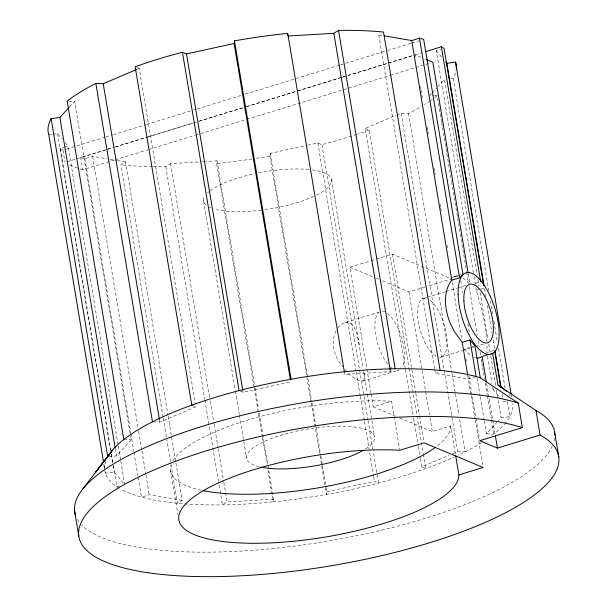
<?xml version="1.0" encoding="UTF-8"?>
<svg xmlns="http://www.w3.org/2000/svg" width="607" height="607" viewBox="0 0 607 607"><rect width="100%" height="100%" fill="white"/><g stroke="black" fill="none" stroke-linecap="round" stroke-linejoin="round"><path stroke-width="0.46" stroke-dasharray="3.04 2.28" d="M253.992 386.894L216.608 163.488L216.995 160.832L205.834 161.492M319.593 453.292L269.849 156.037L270.236 153.381L306.861 145.376M259.227 413.215L273.62 499.212L273.233 501.868A206.759 59.759 -9.5 0 1 222.412 504.887A206.759 59.759 -9.5 0 1 120.823 489.212M326.24 488.028L326.862 491.761L326.475 494.417L319.752 454.226M344.351 371.795L343.972 374.451L390.468 371.689L392.82 370.232M336.164 330.747C329.844 342.591 334.495 357.06 342.667 366.772M337.735 328.137L340.474 325.048L343.456 323.061L379.367 311.975M69.668 106.756L74.57 101.415L130.414 435.12M431.607 93.486L429.771 95.489L433.459 95.618M432.214 92.818L436.501 88.136M437.723 86.801L444.461 79.456L477.148 274.819M108.63 456.927L116.506 455.827L131.195 439.794L130.566 436.054M484.204 420.78L486.397 433.868L496.799 422.51M497.414 421.842L501.086 417.836L509.834 416.614A206.759 59.759 -9.5 0 0 512.832 403.534M163.086 417.267L120.854 164.884L125.566 161.97L167.957 415.294M153.404 166.53A206.759 59.759 -9.5 0 0 165.787 166.5L170.499 163.594L201.183 161.773M434.62 368.639L378.776 34.925L381.128 33.476M175.931 462.966L182.191 500.35L177.479 503.264L166.842 439.703M273.62 499.212L227.124 501.974L222.412 504.887L218.657 482.451M434.771 369.572L435.401 373.313L437.753 371.856M137.486 69.175L139.2 68.447L195.355 404.019M405.339 368.684L365.141 128.456L395.969 115.376M396.826 115.011L401.106 113.19L408.496 113.456A206.759 59.759 -9.5 0 0 421.364 106.43M153.389 421.857L159.853 422.093L195.826 406.827L195.507 404.96M348.517 373.1C355.254 380.134 368.495 387.607 363.51 370.702M420.355 458.422L421.766 466.836L449.172 455.204M452.594 453.755L457.731 451.57L465.121 451.836L459.643 419.126M110.808 450.402L60.283 148.48L63.735 147.418M64.6 147.152L68.052 146.09L118.107 445.212M60.283 148.48L62.969 150.141L65.67 149.307M66.573 149.034L105.345 137.121M106.248 136.848L112.561 134.906M113.463 134.633L145.923 124.663M146.826 124.382L192.814 110.262M193.709 109.981L196.418 109.154M197.321 108.873L241.503 95.307M245.107 94.199L339.783 65.124M340.686 64.843L385.771 50.996M387.577 50.442L411.022 43.241M411.925 42.968L419.134 40.752M114.321 160.081L82.742 169.785L80.693 157.532L106.84 149.504M107.743 149.223L114.055 147.289M114.958 147.008L147.418 137.038M148.32 136.765L193.405 122.918M198.815 121.256L245.706 106.855M246.601 106.582L297.104 91.073M297.999 90.792L341.286 77.499M342.189 77.226L346.696 75.837M347.599 75.564L414.323 55.07M415.226 54.797L422.434 52.581M66.823 161.834L75.845 159.064M76.748 158.784L111.938 147.979M115.55 146.871L145.323 137.721M146.226 137.448L193.147 123.031M194.05 122.758L245.486 106.961M246.389 106.688L412.426 55.692M80.693 157.532L84.866 158.738L92.636 156.348L107.272 158.844M473.43 272.801L436.281 50.813L440.599 49.486M115.224 159.808L147.713 149.83M148.616 149.55L194.635 135.422M195.537 135.141L246.07 119.625M246.973 119.344L389.55 75.556M390.445 75.283L414.816 67.802M415.712 67.521L430.151 63.09M370.907 392.941L349.882 267.27L370.3 260.995M371.188 260.722L375.634 259.356M376.522 259.083L392.501 254.174L451.593 278.825L427.616 286.193M457.686 275.965L452.405 277.589A42.551 17.019 72.9 0 1 458.277 276.162M382.706 280.965L408.966 291.921L426.729 286.466M423.8 298.325L426.471 297.506M427.366 297.233L445.174 291.762M446.069 291.489L456.76 288.204M457.648 287.93L465.66 285.472M475.41 283.363L479.811 282.012M486.989 341.703L486.693 338A41.215 6.647 77.7 0 0 482.337 311.983L476.389 290.45L479.841 289.387M480.706 289.122L484.158 288.067M469.643 347.424L464.363 349.048A42.551 17.019 72.9 0 0 471.032 355.55M472.284 346.612L474.924 345.8M362.47 381.249L398.169 370.255M440.788 357.166L462.17 350.603M463.058 350.33L470.182 348.137M471.078 347.864L474.636 346.772M475.531 346.498L484.439 343.767M493.688 350.451L486.784 352.576L487.148 345.064M371.067 393.875L373.244 406.902L391.606 401.265L399.656 449.355M119.496 486.063L116.908 486.86L113.312 465.357M476.093 376.545L468.323 378.935L435.401 373.313M182.191 500.35L149.261 494.728L141.492 497.118L138.047 476.548M492.603 387.357L492.907 389.193L494.637 388.662M399.512 417.859L432.336 431.554L450.698 425.917L455.402 454.044M454.188 276.542L457.655 275.479M458.52 275.214L461.123 274.417M307.779 145.179L317.848 142.979L321.892 144.663A206.759 59.759 -9.5 0 0 351.574 136.105M239.879 390.954L243.111 392.304L290.723 381.894M326.862 491.761L374.473 481.359L378.518 483.043L373.199 451.267M344.981 322.507C352.834 320.86 356.081 330.413 357.485 336.377C359.89 346.703 360.854 357.288 362.963 367.667M48.772 134.815L52.278 134.322M53.15 134.2L57.528 133.586L62.202 139.147M450.584 78.599L453.209 78.235A206.759 59.759 -9.5 0 0 456.229 69.107M506.063 401.326L503.438 401.69L501.686 399.611M123.509 483.081L114.154 471.973L105.398 473.194L104.776 469.454M202.116 161.72L204.908 161.553M434.384 95.656L437.154 95.754L441.532 121.924M69.031 101.217L74.57 101.415M486.397 433.868L493.779 434.134A206.759 59.759 -9.5 0 0 504.516 424.103M123.805 439.529L131.195 439.794M378.776 34.925L382.433 35.555M110.019 159.315L116.415 160.407M117.333 160.567L125.566 161.97M421.046 57.324L415.135 54.858L415.598 57.642M365.141 128.456L369.177 130.141L408.913 367.569M136.772 67.438L139.2 68.447M349.882 267.27L375.323 277.877M376.143 278.226L378.601 279.25M373.244 406.902L395.407 416.152M421.766 466.836L425.803 468.521L423.458 454.499M191.782 405.142L195.826 406.827M345.064 369.564L346.544 371.15M436.281 50.813L441.547 57.058M492.907 389.193L499.925 397.524M65.131 142.622L68.052 146.09M511.253 394.861L511.564 396.728M453.209 78.235L488.718 290.419M490.441 300.7L492.626 313.789M493.878 321.27L497.323 341.832M498.415 348.372L505.145 388.571M507.331 401.659L509.834 416.614A206.759 59.759 -9.5 0 1 505.016 423.519M484.507 288.591L485.919 296.998M487.322 305.412L491.86 332.522M493.112 339.996L494.675 349.344M502.186 394.216L503.127 399.823M477.929 279.493L479.029 286.034M480.122 292.582L488.104 340.254M488.726 343.994L490.137 352.401M490.76 356.142L495.767 386.052M496.389 389.793L501.086 417.836M474.052 276.519L475.296 283.947M475.918 287.665L476.389 290.45M487.391 356.241L491.989 383.7M468.27 273.848L469.818 283.128M486.632 383.563L495.236 435.007M441.691 122.864L442.321 126.597M442.473 127.538L451.388 180.818M451.547 181.751L456.707 212.594M456.866 213.535L457.488 217.268M457.648 218.209L466.563 271.488M466.722 272.422L468.437 282.703M469.067 286.443L477.201 335.049M478.141 340.656L479.234 347.204M480.016 351.878L480.638 355.611M481.268 359.352L481.738 362.159M481.89 363.092L482.519 366.833M482.671 367.766L483.301 371.507M483.46 372.44L484.553 378.98M485.175 382.721L487.209 394.876M487.368 395.81L491.275 419.179M491.435 420.112L493.779 434.134A206.759 59.759 -9.5 0 1 491.799 435.659M460.743 280.571L462.777 292.718M467.936 323.569L469.81 334.783M477.011 377.782L479.985 395.544M480.137 396.477L484.052 419.847M420.416 86.414L420.879 89.199M421.038 90.124L421.653 93.835M421.812 94.768L422.434 98.478M427.245 127.25L427.715 130.027M427.867 130.96L428.489 134.671M434.081 168.078L434.544 170.863M434.703 171.789L435.325 175.506M440.136 204.271L440.599 207.055M440.758 207.981L441.38 211.699M446.972 245.107L447.435 247.891M465.926 358.396L466.396 361.203M468.9 376.173L479.545 439.772M452.192 282.422L461.661 339.01M467.709 375.27L470.979 394.702M471.131 395.605L475.038 418.959M475.19 419.854L482.861 465.668M408.496 113.456L451.82 372.387M451.98 373.32L455.265 392.949M455.425 393.882L459.021 415.385M401.106 113.19L443.967 369.314M444.127 370.247L457.731 451.57M408.966 291.921L425.325 389.664M425.636 391.53L429.536 414.801M429.999 417.593L432.336 431.554M392.501 254.174L415.651 392.509M415.803 393.404L419.407 414.968M419.558 415.863L423.921 441.911M409.065 368.502L416.888 415.241M417.047 416.174L423.307 453.566M405.499 369.625L413.473 417.297M413.633 418.231L418.17 445.333M418.322 446.274L420.203 457.488M390.149 369.822L390.468 371.689M331.505 179.535L359.162 344.693M363.752 372.121L367.296 393.359M367.455 394.284L374.549 436.767M321.892 144.663L367.88 419.483M368.039 420.416L373.039 450.326M317.848 142.979L356.021 371.059M356.172 371.992L360.088 395.362M360.239 396.295L364.306 420.598M364.466 421.531L373.54 475.751M373.692 476.685L374.473 481.359M270.236 153.381L311.846 402.031M312.006 402.965L315.913 426.334M316.072 427.267L320.762 455.311M320.921 456.244L322.332 464.659M322.484 465.592L326.08 487.087M216.995 160.832L254.849 387.046M255.008 387.979L258.605 409.475M254.151 387.827L258.218 412.13M258.37 413.063L262.285 436.433M262.436 437.366L266.974 464.476M267.915 470.084L273.233 501.868A206.759 59.759 -9.5 0 0 454.749 456.813M242.8 390.438L243.111 392.304M203.58 201.107L235.197 390.051M235.357 390.984L239.272 414.369M239.424 415.309L246.624 458.331M170.499 163.594L209.605 397.282M210.227 401.022L213.983 423.458M214.142 424.392L218.05 447.761M218.209 448.694L223.68 481.412M223.839 482.345L227.124 501.974M165.787 166.5L204.734 399.254M204.893 400.195L218.505 481.518M168.109 416.227L175.772 462.026M163.245 418.2L166.682 438.762M170.62 470.835L177.889 514.281M159.383 419.285L159.853 422.093M92.636 156.348L138.472 430.234M138.624 431.167L141.757 449.863M141.909 450.796L145.824 474.166M145.976 475.099L149.261 494.728M84.866 158.738L130.695 432.616M130.854 433.55L133.828 451.312M133.98 452.245L137.895 475.615M118.266 446.145L120.611 460.167M120.77 461.1L124.678 484.469M115.254 448.345L116.506 455.827M62.969 150.141L65.017 162.388M111.43 454.142L113.152 464.423M57.528 133.586L110.55 450.47M111.18 454.211L112.902 464.492M113.054 465.425L114.154 471.973M103.994 464.78L104.616 468.521M103.812 464.522L104.442 468.263M475.486 357.705A42.551 17.019 72.9 0 1 473.968 357.189M462.868 278.074A42.551 17.019 72.9 0 1 469.53 284.235M82.742 169.785A206.759 59.759 -9.5 0 1 79.342 168.693M77.711 168.124A206.759 59.759 -9.5 0 1 68.841 164.421M450.698 425.917A141.894 41.01 -9.5 0 1 436.957 446.153M201.22 490.244A141.894 41.01 -9.5 0 1 171.03 465.22M172.972 460.804A141.894 41.01 -9.5 0 1 391.606 401.265M481.639 442.594A206.759 59.759 -9.5 0 1 458.035 455.296M119.192 488.286A206.759 59.759 -9.5 0 1 104.867 470.903M104.685 469.348A206.759 59.759 -9.5 0 1 106.172 460.425M509.227 394.649A206.759 59.759 -9.5 0 1 510.176 396.06M437.154 95.754A206.759 59.759 -9.5 0 1 433.094 98.812M432.381 99.32A206.759 59.759 -9.5 0 1 430.924 100.337M430.181 100.845A206.759 59.759 -9.5 0 1 424.301 104.662M369.185 130.141A206.759 59.759 -9.5 0 1 357.569 134.155M356.719 134.435A206.759 59.759 -9.5 0 1 352.432 135.831M269.857 156.037A206.759 59.759 -9.5 0 1 255.623 158.435M252.057 158.988A206.759 59.759 -9.5 0 1 216.608 163.488M152.471 166.515A206.759 59.759 -9.5 0 1 120.854 164.884M554.707 437.996A243.248 70.306 -9.5 0 1 553.569 442.92M552.34 446.008A243.248 70.306 -9.5 0 1 326.945 541.277A243.248 70.306 -9.5 0 1 81.824 525.131M79.107 521.967A243.248 70.306 -9.5 0 1 77.006 518.682M430.075 300.359A30.646 12.261 72.9 0 1 446.251 333.569A30.646 12.261 72.9 0 1 439.597 357.257M435.864 356.043A30.646 12.261 72.9 0 1 418.132 320.633A30.646 12.261 72.9 0 1 427.457 298.811M259.181 466.737A64.866 18.749 -9.5 0 1 266.109 440.69A64.866 18.749 -9.5 0 1 350.603 426.6A64.866 18.749 -9.5 0 1 365.315 449.043M399.315 369.883A30.646 12.261 72.9 0 1 396.978 370.346M391.894 368.229A30.646 12.261 72.9 0 1 390.491 367.053M387.562 363.866A30.646 12.261 72.9 0 1 375.718 335.011A30.646 12.261 72.9 0 1 378.965 312.461M382.372 311.323A30.646 12.261 72.9 0 1 384.83 311.899M387.456 313.447A30.646 12.261 72.9 0 1 402.001 339.336A30.646 12.261 72.9 0 1 402.229 366.969M312.286 169.884A64.866 18.749 -9.5 0 1 315.928 195.355M313.811 196.365A64.866 18.749 -9.5 0 1 264.432 209.756M261.169 210.189A64.866 18.749 -9.5 0 1 213.596 208.808M210.712 207.769A64.866 18.749 -9.5 0 1 209.043 207.002M206.289 205.234A64.866 18.749 -9.5 0 1 204.802 196.099M207.548 192.851A64.866 18.749 -9.5 0 1 208.785 191.751M210.174 190.651A64.866 18.749 -9.5 0 1 254.773 173.67M258.316 172.942A64.866 18.749 -9.5 0 1 309.509 169.55"/><path stroke-width="0.91" d="M290.412 380.028L234.097 43.514L234.484 40.866A206.759 59.759 -9.5 0 1 287.726 33.415L344.351 371.795M287.475 35.183L287.726 33.415M384.261 35.866L411.698 40.555L419.467 38.165L423.648 39.372L462.966 274.341L459.575 277.809L451.798 280.199C447.958 284.82 446.221 290.791 445.659 296.686A41.215 25.206 67 0 0 450.015 322.704L454.188 331.316L462.2 342.318L467.709 375.27M83.03 488.681L112.568 450.144L95.534 472.352L109.89 453.619M103.524 461.98L48.772 134.815A206.759 59.759 -9.5 0 1 51.132 118.669L59.881 117.447L69.061 107.424M288.272 36.01L333.842 33.309L338.554 30.396A206.759 59.759 -9.5 0 1 383.487 32.019L440.113 370.399M51.125 118.669L107.75 457.048A206.759 59.759 -9.5 0 1 123.805 439.529L67.18 101.149A206.759 59.759 -9.5 0 1 95.845 83.44L103.228 83.713L136.628 69.539M425.143 51.747L441.372 46.762L444.058 48.423L483.688 285.275M462.2 342.318L469.97 339.935L474.924 345.8L480.274 377.751L518.249 403.109L522.354 427.609L479.705 440.705L497.429 448.103L540.078 435.007L535.981 410.507L497.998 385.142L492.649 353.198L490.888 353.737M482.967 356.172L487.368 354.822M458.9 474.917L483.157 467.466L424.065 442.814L399.808 450.265A141.894 41.01 -9.5 0 0 190.264 499.675A141.894 41.01 -9.5 0 0 290.616 541.543A141.894 41.01 -9.5 0 0 458.9 474.917L455.705 455.865M191.782 405.142L135.156 66.762A206.759 59.759 -9.5 0 1 182.449 52.24L186.486 53.924L234.097 43.514M445.644 61.922L446.813 63.31L455.561 62.089L511.094 393.928M123.805 439.529A206.759 59.759 -9.5 0 1 291.11 379.246A206.759 59.759 -9.5 0 1 395.18 368.775A206.759 59.759 -9.5 0 1 476.1 376.545L480.274 377.751M426.106 59.44L432.859 62.255L468.111 272.915M497.998 385.142L500.684 386.803A206.759 59.759 -9.5 0 1 506.39 391.371M554.692 432.51L558.789 457.01M446.813 63.31L484.037 285.783M494.993 351.218L501.094 387.668M494.705 351.104L500.684 386.803M441.372 46.762L480.691 281.739M486.313 381.697L482.087 356.438A42.551 17.019 72.9 0 1 476.943 357.963M495.395 435.94L497.429 448.103M419.467 38.165L459.575 277.809M469.97 339.935L476.093 376.545M411.698 40.555L451.798 280.199M338.554 30.396L395.18 368.775M333.842 33.309L390.149 369.822M234.484 40.866L291.11 379.246M186.486 53.924L242.8 390.438M182.441 52.24L239.067 390.62M103.228 83.713L159.383 419.285M95.845 83.44L152.471 421.827M59.881 117.447L115.095 447.412M74.707 511.731L78.804 536.231M435.621 447.162A141.894 41.01 -9.5 0 1 202.913 490.6M455.561 62.089A206.759 59.759 -9.5 0 1 456.297 68.31M540.078 435.007A243.248 70.306 -9.5 0 1 301.778 570.17A243.248 70.306 -9.5 0 1 112.91 491.374A243.248 70.306 -9.5 0 1 522.354 427.609M535.981 410.507A243.248 70.306 -9.5 0 1 554.874 435.227M75.541 515.26A243.248 70.306 -9.5 0 1 237.686 416.387A243.248 70.306 -9.5 0 1 518.249 403.109M362.933 450.485A64.866 18.749 -9.5 0 1 260.843 467.124M458.126 294.577A42.551 17.019 72.9 0 0 489.781 354.465A42.551 17.019 72.9 0 0 487.937 291.519A42.551 17.019 72.9 0 0 458.126 294.577M463.9 300.86A30.646 12.261 72.9 0 0 487.11 342.94A30.646 12.261 72.9 0 0 484.834 296.77A30.646 12.261 72.9 0 0 463.9 300.86"/></g></svg>
